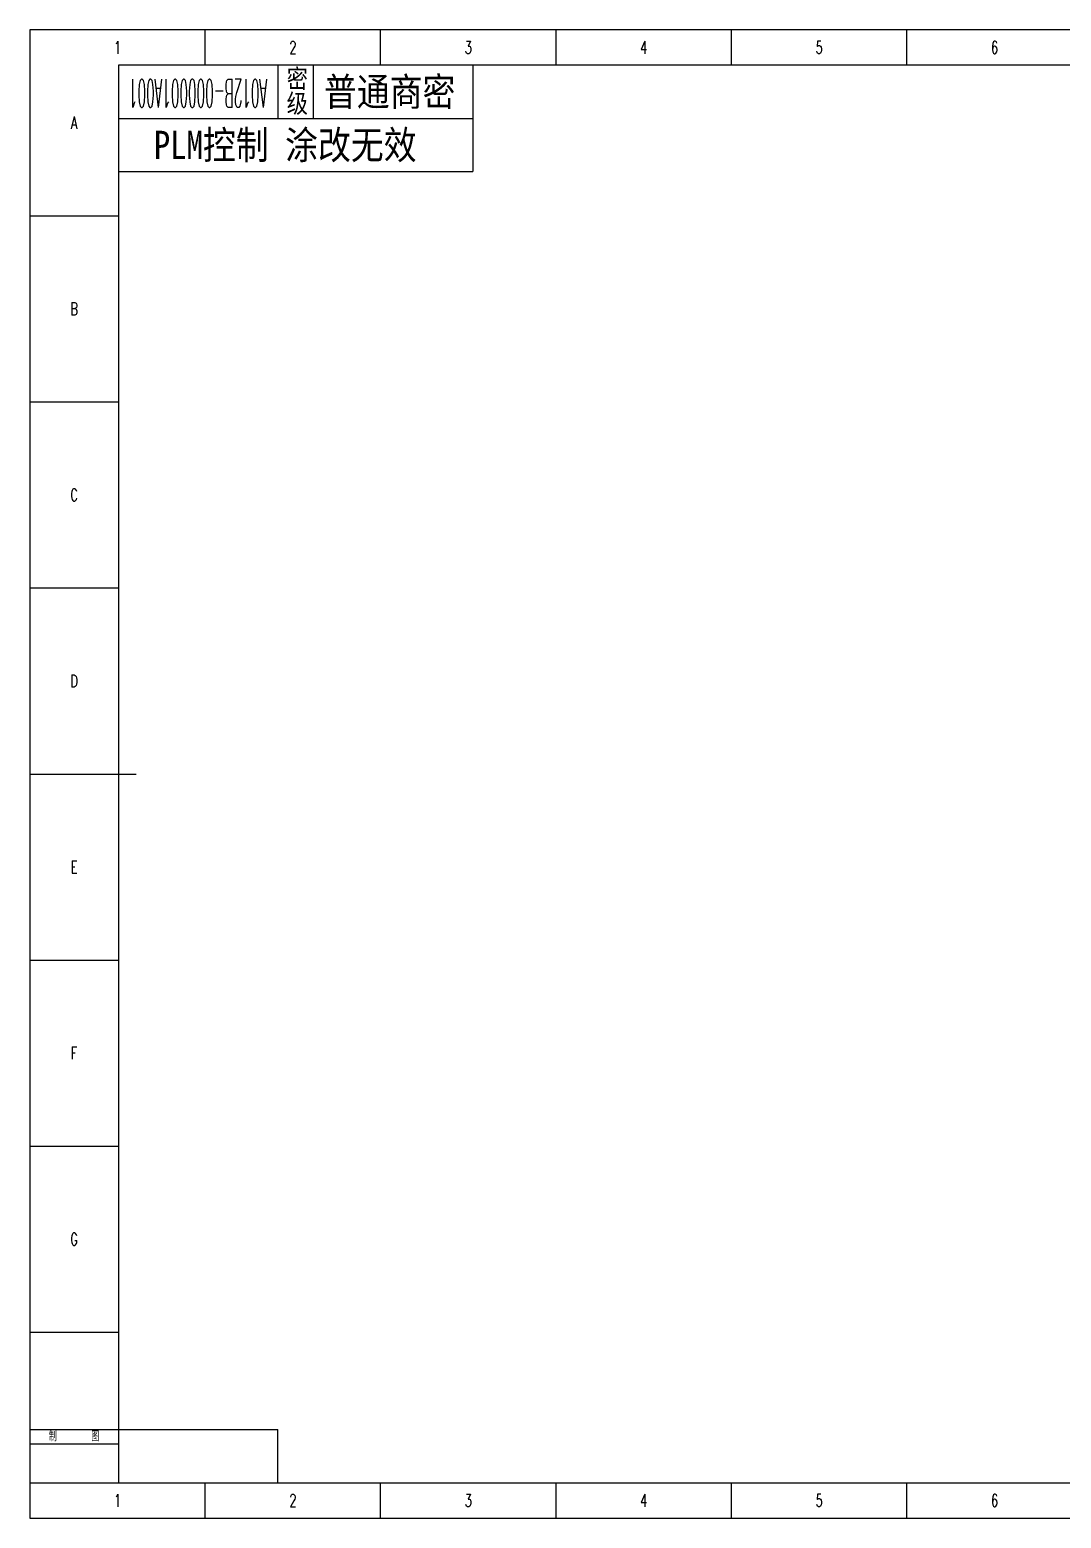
# Model space of a CAD drawing. Header units: millimetres. Extents: x 0 to 594, y 0 to 420.
# Drawn here: x 0 to 291.1, y 0 to 420 of the extents above; entities that cross this region are included whole.
import ezdxf
from ezdxf.enums import TextEntityAlignment as Align

# ---------------------------------------------------------------- set-up
doc = ezdxf.new("R2010")
doc.units = ezdxf.units.MM
doc.layers.add('PDM_Title', color=7, linetype='Continuous')
doc.styles.add('HZ', font='TXT.SHX', dxfattribs={"width": 0.667, "bigfont": 'HZTXT.SHX'})
doc.styles.add('pdmHT', font='SIMHEI.TTF')

# ---------------------------------------------------------------- blocks, each defined once
blk = doc.blocks.new('FitPDM_DWGFrame')
at = {"layer": 'PDM_Title', "color": 2}
for p, q in [((594, 420), (0, 420)), ((0, 420), (0, 0)), ((49.5, 410), (49.5, 420)), ((99, 410), (99, 420)), ((148.5, 410), (148.5, 420)), ((198, 410), (198, 420)), ((247.5, 410), (247.5, 420)), ((0, 367.5), (25, 367.5)), ((0, 315), (25, 315)), ((0, 262.5), (25, 262.5)), ((0, 157.5), (25, 157.5)), ((0, 105), (25, 105)), ((0, 52.5), (25, 52.5)), ((0, 25), (25, 25)), ((0, 21), (25, 21)), ((0, 10), (25, 10)), ((49.5, 0), (49.5, 10)), ((99, 0), (99, 10)), ((148.5, 0), (148.5, 10)), ((198, 0), (198, 10)), ((247.5, 0), (247.5, 10)), ((0, 0), (594, 0))]:
    blk.add_line(p, q, dxfattribs=at)
at = {"layer": 'PDM_Title', "color": 0}
for p, q in [((584, 410), (25, 410)), ((25, 410), (25, 10)), ((70, 410), (70, 395)), ((80, 410), (80, 395)), ((125, 410), (125, 395)), ((25, 395), (70, 395)), ((70, 395), (125, 395)), ((125, 395), (125, 380)), ((25, 380), (125, 380)), ((0, 210), (30, 210)), ((25, 25), (70, 25)), ((70, 10), (70, 25)), ((25, 10), (584, 10))]:
    blk.add_line(p, q, dxfattribs=at)
at = {"layer": 'PDM_Title', "color": 2, "style": 'HZ', "width": 0.667}
for s, height, p in [('1', 3.5, (24.75, 415)), ('2', 3.5, (74.25, 415)), ('3', 3.5, (123.75, 415)), ('4', 3.5, (173.25, 415)), ('5', 3.5, (222.75, 415)), ('6', 3.5, (272.25, 415)), ('A', 3.5, (12.5, 393.75)), ('B', 3.5, (12.5, 341.25)), ('C', 3.5, (12.5, 288.75)), ('D', 3.5, (12.5, 236.25)), ('E', 3.5, (12.5, 183.75)), ('F', 3.5, (12.5, 131.25)), ('G', 3.5, (12.5, 78.75)), ('制      图', 2.5, (12.5, 23)), ('1', 3.5, (24.75, 5)), ('2', 3.5, (74.25, 5)), ('3', 3.5, (123.75, 5)), ('4', 3.5, (173.25, 5)), ('5', 3.5, (222.75, 5)), ('6', 3.5, (272.25, 5))]:
    blk.add_text(s, height=height, dxfattribs=at).set_placement(p, align=Align.MIDDLE_CENTER)
at = {"layer": 'PDM_Title', "color": 2, "style": 'HZ'}
for s, p in [('密', (72.5, 403)), ('级', (72.5, 396))]:
    blk.add_text(s, height=6, dxfattribs=at).set_placement(p)
at = {"layer": 'PDM_Title', "color": 2, "style": 'pdmHT', "width": 0.85}
for s, p in [('普通商密', (83, 398.5)), ('PLM控制 涂改无效', (35, 383.5))]:
    blk.add_text(s, height=8, dxfattribs=at).set_placement(p)
at = {"layer": 'PDM_Title', "color": 2, "style": 'HZ', "width": 0.365625}
blk.add_text('A012B-000001A001', height=8, rotation=180, dxfattribs=at).set_placement((67, 406.1), (28, 406.1), align=Align.FIT)

msp = doc.modelspace()

# ---------------------------------------------------------------- block references
at = {"layer": 'PDM_Title'}
msp.add_blockref('FitPDM_DWGFrame', (0, 0), dxfattribs=at)

doc.saveas('drawing.dxf')
